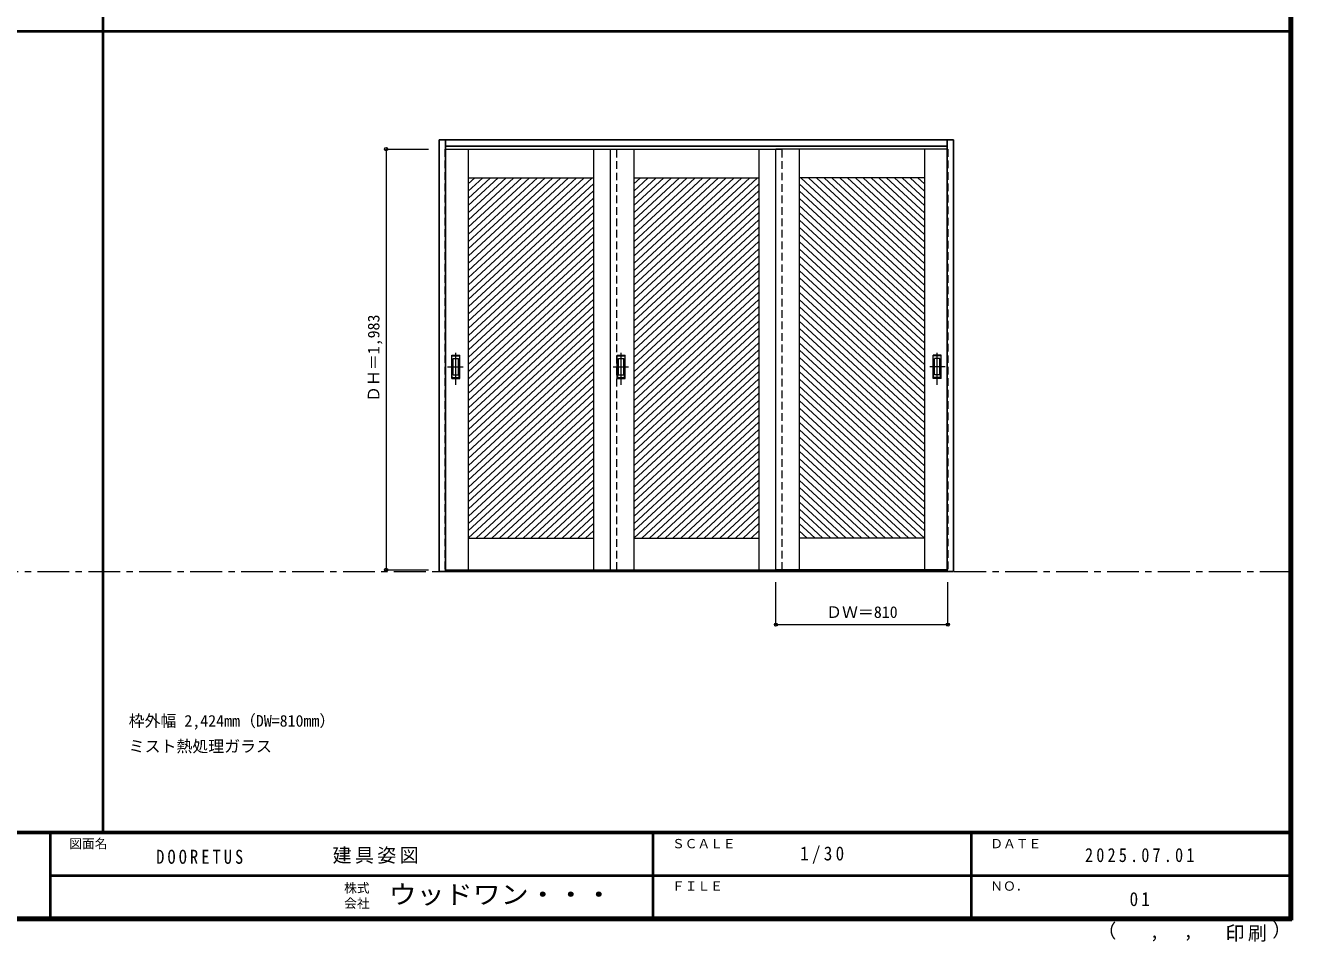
# Model space of a CAD drawing. Units: millimetres, scale not verified. Extents: x -6000 to 5700, y -4307 to 4260.
# Drawn here: x -267 to 5700, y -4307 to 12 of the extents above; entities that cross this region are included whole.
import ezdxf
from ezdxf.enums import TextEntityAlignment as Align

# ---------------------------------------------------------------- set-up
doc = ezdxf.new("R2010")
doc.units = ezdxf.units.MM
doc.header["$LTSCALE"] = 30
doc.header["$PDMODE"] = 32
doc.header["$PDSIZE"] = 15
doc.linetypes.add('CHAIN1', pattern=[8, 5, -1, 1, -1])
doc.linetypes.add('DASHED1', pattern=[1.8, 1.2, -0.6])
for name, color, linetype, lineweight in [('0-1_通り芯', 7, 'CHAIN1', 18), ('0-2_扉', 7, 'Continuous', 18), ('0-4_枠', 3, 'Continuous', 25), ('0-6_引手', 7, 'Continuous', 18), ('0-B_寸法', 4, 'Continuous', 9), ('0-C_ハッチ', 4, 'Continuous', 9), ('F-1_枠', 6, 'Continuous', 40)]:
    doc.layers.add(name, color=color, linetype=linetype, lineweight=lineweight)
doc.layers.add('0-A_文字', color=7, linetype='Continuous')
doc.layers.add('F-A_文字', color=7, linetype='Continuous')
doc.styles.add('ＭＳ ゴシック', font='')
doc.styles.get('ＭＳ ゴシック').set_extended_font_data('MS Gothic')

msp = doc.modelspace()

# ---------------------------------------------------------------- linework, layer by layer
at = {"layer": '0-1_通り芯'}
msp.add_line((-5490, -2562.5), (5690, -2562.5), dxfattribs=at)
at = {"layer": '0-2_扉', "color": 4, "linetype": 'DASHED1', "lineweight": 9}
for p, q in [((1710, -571.5), (1710, -2554.5)), ((1713, -571.5), (1710, -571.5)), ((2520, -2554.5), (2520, -571.5)), ((3300, -2554.5), (3300, -571.5)), ((4077, -571.5), (4080, -571.5)), ((4080, -571.5), (4080, -2554.5)), ((1713, -2554.5), (1710, -2554.5)), ((4077, -2554.5), (4080, -2554.5))]:
    msp.add_line(p, q, dxfattribs=at)
at = {"layer": '0-2_扉'}
for p, q in [((1713, -571.5), (2520, -571.5)), ((1820, -571.5), (1820, -2554.5)), ((2410, -571.5), (2410, -2554.5)), ((2490, -2554.5), (2490, -571.5)), ((2490, -571.5), (3300, -571.5)), ((2600, -571.5), (2600, -2554.5)), ((3190, -571.5), (3190, -2554.5)), ((4077, -571.5), (3270, -571.5)), ((3270, -2554.5), (3270, -571.5)), ((3380, -571.5), (3380, -2554.5)), ((3970, -571.5), (3970, -2554.5)), ((1820, -706.5), (2410, -706.5)), ((2600, -706.5), (3190, -706.5)), ((3970, -706.5), (3380, -706.5)), ((1820, -2404.5), (2410, -2404.5)), ((2600, -2404.5), (3190, -2404.5)), ((3970, -2404.5), (3380, -2404.5)), ((1713, -2554.5), (2520, -2554.5)), ((2490, -2554.5), (3300, -2554.5)), ((4077, -2554.5), (3270, -2554.5))]:
    msp.add_line(p, q, dxfattribs=at)
at = {"layer": '0-2_扉', "color": 3, "lineweight": 25}
msp.add_line((3270, -2562.5), (3300, -2562.5), dxfattribs=at)
at = {"layer": '0-4_枠'}
for p, q in [((1683, -527.5), (4107, -527.5)), ((1713, -2562.5), (1713, -527.5)), ((4077, -2562.5), (4077, -527.5)), ((4107, -2562.5), (4107, -527.5)), ((1713, -557.5), (4077, -557.5)), ((4077, -2559.5), (1713, -2559.5)), ((4077, -2562.5), (1713, -2562.5)), ((4107, -2562.5), (4077, -2562.5))]:
    msp.add_line(p, q, dxfattribs=at)
msp.add_lwpolyline([(1713, -2562.5), (1683, -2562.5), (1683, -527.5)], dxfattribs=at)
at = {"layer": '0-6_引手'}
for p, q in [((1742, -1542), (1780, -1542)), ((1742, -1652), (1742, -1542)), ((1780, -1652), (1780, -1542)), ((2522, -1542), (2560, -1542)), ((2522, -1652), (2522, -1542)), ((2560, -1652), (2560, -1542)), ((4048, -1542), (4010, -1542)), ((4010, -1652), (4010, -1542)), ((4048, -1652), (4048, -1542)), ((1748.5, -1558), (1773.5, -1558)), ((1748.5, -1636), (1748.5, -1558)), ((1773.5, -1636), (1773.5, -1558)), ((2528.5, -1558), (2553.5, -1558)), ((2528.5, -1636), (2528.5, -1558)), ((2553.5, -1636), (2553.5, -1558)), ((4041.5, -1558), (4016.5, -1558)), ((4016.5, -1636), (4016.5, -1558)), ((4041.5, -1636), (4041.5, -1558)), ((1742, -1652), (1780, -1652)), ((1748.5, -1636), (1773.5, -1636)), ((2522, -1652), (2560, -1652)), ((2528.5, -1636), (2553.5, -1636)), ((4048, -1652), (4010, -1652)), ((4041.5, -1636), (4016.5, -1636))]:
    msp.add_line(p, q, dxfattribs=at)
at = {"layer": '0-6_引手', "linetype": 'CHAIN1'}
for p, q in [((1761, -1682.23), (1761, -1511.38)), ((2541, -1682.23), (2541, -1511.38)), ((4029, -1682.23), (4029, -1511.38)), ((1722.93, -1597), (1795.43, -1597)), ((2502.93, -1597), (2575.43, -1597)), ((4067.07, -1597), (3994.56, -1597))]:
    msp.add_line(p, q, dxfattribs=at)
at = {"layer": '0-6_引手', "linetype": 'DASHED1'}
for p, q in [((1777, -1648), (1777, -1546)), ((2557, -1648), (2557, -1546)), ((4013, -1648), (4013, -1546)), ((1745, -1648), (1777, -1648)), ((2525, -1648), (2557, -1648)), ((4045, -1648), (4013, -1648))]:
    msp.add_line(p, q, dxfattribs=at)
for points in [[(1745, -1648), (1745, -1546), (1777, -1546)], [(2525, -1648), (2525, -1546), (2557, -1546)], [(4045, -1648), (4045, -1546), (4013, -1546)]]:
    msp.add_lwpolyline(points, dxfattribs=at)
at = {"layer": '0-B_寸法'}
for p, q in [((1433, -571.5), (1633, -571.5)), ((1433, -571.5), (1433, -2554.5)), ((1433, -2554.5), (1633, -2554.5)), ((3270, -2812.5), (3270, -2612.5)), ((4080, -2812.5), (4080, -2612.5)), ((3270, -2812.5), (4080, -2812.5))]:
    msp.add_line(p, q, dxfattribs=at)
at = {"layer": '0-B_寸法', "color": 7}
for p in [(1433, -571.5), (1433, -2554.5), (3270, -2812.5), (4080, -2812.5)]:
    msp.add_point(p, dxfattribs=at)
at = {"layer": '0-C_ハッチ'}
for p, q in [((1888.14, -706.5), (1820, -769.6)), ((1924.94, -706.5), (1820, -803.67)), ((1961.74, -706.5), (1820, -837.74)), ((1998.53, -706.5), (1820, -871.81)), ((1851.35, -706.5), (1820, -735.53)), ((2035.33, -706.5), (1820, -905.88)), ((2072.13, -706.5), (1820, -939.95)), ((2108.92, -706.5), (1820, -974.02)), ((2145.72, -706.5), (1820, -1008.09)), ((2182.52, -706.5), (1820, -1042.16)), ((2219.31, -706.5), (1820, -1076.24)), ((2256.11, -706.5), (1820, -1110.31)), ((2292.91, -706.5), (1820, -1144.38)), ((2329.7, -706.5), (1820, -1178.45)), ((2366.5, -706.5), (1820, -1212.52)), ((2403.3, -706.5), (1820, -1246.59)), ((2668.14, -706.5), (2600, -769.6)), ((2704.94, -706.5), (2600, -803.67)), ((2741.74, -706.5), (2600, -837.74)), ((2778.53, -706.5), (2600, -871.81)), ((2631.35, -706.5), (2600, -735.53)), ((2815.33, -706.5), (2600, -905.88)), ((2852.13, -706.5), (2600, -939.95)), ((2888.92, -706.5), (2600, -974.02)), ((2925.72, -706.5), (2600, -1008.09)), ((2962.52, -706.5), (2600, -1042.16)), ((2999.31, -706.5), (2600, -1076.24)), ((3036.11, -706.5), (2600, -1110.31)), ((3072.91, -706.5), (2600, -1144.38)), ((3109.7, -706.5), (2600, -1178.45)), ((3146.5, -706.5), (2600, -1212.52)), ((3183.3, -706.5), (2600, -1246.59)), ((3386.7, -706.5), (3970, -1246.59)), ((3423.5, -706.5), (3970, -1212.52)), ((3460.29, -706.5), (3970, -1178.45)), ((3497.09, -706.5), (3970, -1144.38)), ((3533.89, -706.5), (3970, -1110.31)), ((3570.68, -706.5), (3970, -1076.24)), ((3607.48, -706.5), (3970, -1042.16)), ((3644.28, -706.5), (3970, -1008.09)), ((3681.07, -706.5), (3970, -974.02)), ((3717.87, -706.5), (3970, -939.95)), ((3754.67, -706.5), (3970, -905.88)), ((3791.46, -706.5), (3970, -871.81)), ((3828.26, -706.5), (3970, -837.74)), ((3865.06, -706.5), (3970, -803.67)), ((3901.85, -706.5), (3970, -769.6)), ((3938.65, -706.5), (3970, -735.53)), ((2410, -734.37), (1820, -1280.66)), ((2410, -768.44), (1820, -1314.73)), ((3190, -734.37), (2600, -1280.66)), ((3190, -768.44), (2600, -1314.73)), ((3380, -734.37), (3970, -1280.66)), ((3380, -768.44), (3970, -1314.73)), ((2410, -802.51), (1820, -1348.8)), ((3190, -802.51), (2600, -1348.8)), ((3380, -802.51), (3970, -1348.8)), ((2410, -836.58), (1820, -1382.88)), ((2410, -870.65), (1820, -1416.95)), ((3190, -836.58), (2600, -1382.88)), ((3190, -870.65), (2600, -1416.95)), ((3380, -836.58), (3970, -1382.88)), ((3380, -870.65), (3970, -1416.95)), ((2410, -904.72), (1820, -1451.02)), ((2410, -938.79), (1820, -1485.09)), ((3190, -904.72), (2600, -1451.02)), ((3190, -938.79), (2600, -1485.09)), ((3380, -904.72), (3970, -1451.02)), ((3380, -938.79), (3970, -1485.09)), ((2410, -972.86), (1820, -1519.16)), ((2410, -1006.93), (1820, -1553.23)), ((3190, -972.86), (2600, -1519.16)), ((3190, -1006.93), (2600, -1553.23)), ((3380, -972.86), (3970, -1519.16)), ((3380, -1006.93), (3970, -1553.23)), ((2410, -1041.01), (1820, -1587.3)), ((3190, -1041.01), (2600, -1587.3)), ((3380, -1041.01), (3970, -1587.3)), ((2410, -1075.08), (1820, -1621.37)), ((2410, -1109.15), (1820, -1655.44)), ((3190, -1075.08), (2600, -1621.37)), ((3190, -1109.15), (2600, -1655.44)), ((3380, -1075.08), (3970, -1621.37)), ((3380, -1109.15), (3970, -1655.44)), ((2410, -1143.22), (1820, -1689.51)), ((2410, -1177.29), (1820, -1723.59)), ((3190, -1143.22), (2600, -1689.51)), ((3190, -1177.29), (2600, -1723.59)), ((3380, -1143.22), (3970, -1689.51)), ((3380, -1177.29), (3970, -1723.59)), ((2410, -1211.36), (1820, -1757.66)), ((2410, -1245.43), (1820, -1791.73)), ((3190, -1211.36), (2600, -1757.66)), ((3190, -1245.43), (2600, -1791.73)), ((3380, -1211.36), (3970, -1757.66)), ((3380, -1245.43), (3970, -1791.73)), ((2410, -1279.5), (1820, -1825.8)), ((3190, -1279.5), (2600, -1825.8)), ((3380, -1279.5), (3970, -1825.8)), ((2410, -1313.57), (1820, -1859.87)), ((2410, -1347.64), (1820, -1893.94)), ((3190, -1313.57), (2600, -1859.87)), ((3190, -1347.64), (2600, -1893.94)), ((3380, -1313.57), (3970, -1859.87)), ((3380, -1347.64), (3970, -1893.94)), ((2410, -1381.72), (1820, -1928.01)), ((2410, -1415.79), (1820, -1962.08)), ((3190, -1381.72), (2600, -1928.01)), ((3190, -1415.79), (2600, -1962.08)), ((3380, -1381.72), (3970, -1928.01)), ((3380, -1415.79), (3970, -1962.08)), ((2410, -1449.86), (1820, -1996.15)), ((2410, -1483.93), (1820, -2030.23)), ((3190, -1449.86), (2600, -1996.15)), ((3190, -1483.93), (2600, -2030.23)), ((3380, -1449.86), (3970, -1996.15)), ((3380, -1483.93), (3970, -2030.23)), ((2410, -1518), (1820, -2064.3)), ((3190, -1518), (2600, -2064.3)), ((3380, -1518), (3970, -2064.3)), ((2410, -1552.07), (1820, -2098.37)), ((2410, -1586.14), (1820, -2132.44)), ((3190, -1552.07), (2600, -2098.37)), ((3190, -1586.14), (2600, -2132.44)), ((3380, -1552.07), (3970, -2098.37)), ((3380, -1586.14), (3970, -2132.44)), ((2410, -1620.21), (1820, -2166.51)), ((2410, -1654.28), (1820, -2200.58)), ((3190, -1620.21), (2600, -2166.51)), ((3190, -1654.28), (2600, -2200.58)), ((3380, -1620.21), (3970, -2166.51)), ((3380, -1654.28), (3970, -2200.58)), ((2410, -1688.36), (1820, -2234.65)), ((2410, -1722.43), (1820, -2268.72)), ((3190, -1688.36), (2600, -2234.65)), ((3190, -1722.43), (2600, -2268.72)), ((3380, -1688.36), (3970, -2234.65)), ((3380, -1722.43), (3970, -2268.72)), ((2410, -1756.5), (1820, -2302.79)), ((3190, -1756.5), (2600, -2302.79)), ((3380, -1756.5), (3970, -2302.79)), ((2410, -1790.57), (1820, -2336.86)), ((2410, -1824.64), (1820, -2370.94)), ((3190, -1790.57), (2600, -2336.86)), ((3190, -1824.64), (2600, -2370.94)), ((3380, -1790.57), (3970, -2336.86)), ((3380, -1824.64), (3970, -2370.94)), ((2410, -1858.71), (1820, -2405.01)), ((2410, -1892.78), (1857.34, -2404.5)), ((3190, -1858.71), (2600, -2405.01)), ((3190, -1892.78), (2637.34, -2404.5)), ((3380, -1858.71), (3970, -2405.01)), ((3380, -1892.78), (3932.65, -2404.5)), ((2410, -1926.85), (1894.14, -2404.5)), ((2410, -1960.92), (1930.94, -2404.5)), ((3190, -1926.85), (2674.14, -2404.5)), ((3190, -1960.92), (2710.94, -2404.5)), ((3380, -1926.85), (3895.86, -2404.5)), ((3380, -1960.92), (3859.06, -2404.5)), ((2410, -1994.99), (1967.73, -2404.5)), ((3190, -1994.99), (2747.73, -2404.5)), ((3380, -1994.99), (3822.26, -2404.5)), ((2410, -2029.07), (2004.53, -2404.5)), ((2410, -2063.14), (2041.33, -2404.5)), ((3190, -2029.07), (2784.53, -2404.5)), ((3190, -2063.14), (2821.33, -2404.5)), ((3380, -2029.07), (3785.47, -2404.5)), ((3380, -2063.14), (3748.67, -2404.5)), ((2410, -2097.21), (2078.12, -2404.5)), ((2410, -2131.28), (2114.92, -2404.5)), ((3190, -2097.21), (2858.12, -2404.5)), ((3190, -2131.28), (2894.92, -2404.5)), ((3380, -2097.21), (3711.87, -2404.5)), ((3380, -2131.28), (3675.08, -2404.5)), ((2410, -2165.35), (2151.72, -2404.5)), ((2410, -2199.42), (2188.51, -2404.5)), ((3190, -2165.35), (2931.72, -2404.5)), ((3190, -2199.42), (2968.51, -2404.5)), ((3380, -2165.35), (3638.28, -2404.5)), ((3380, -2199.42), (3601.48, -2404.5)), ((2410, -2233.49), (2225.31, -2404.5)), ((3190, -2233.49), (3005.31, -2404.5)), ((3380, -2233.49), (3564.69, -2404.5)), ((2410, -2267.56), (2262.11, -2404.5)), ((2410, -2301.63), (2298.9, -2404.5)), ((3190, -2267.56), (3042.11, -2404.5)), ((3190, -2301.63), (3078.9, -2404.5)), ((3380, -2267.56), (3527.89, -2404.5)), ((3380, -2301.63), (3491.09, -2404.5)), ((2410, -2335.71), (2335.7, -2404.5)), ((2410, -2369.78), (2372.5, -2404.5)), ((3190, -2335.71), (3115.7, -2404.5)), ((3190, -2369.78), (3152.5, -2404.5)), ((3380, -2335.71), (3454.3, -2404.5)), ((3380, -2369.78), (3417.5, -2404.5))]:
    msp.add_line(p, q, dxfattribs=at)
at = {"layer": 'F-1_枠'}
for p, q in [((100, -3790), (100, 4175)), ((5690, 4175), (5690, -4205)), ((5695, 4175), (5695, -4205)), ((5700, 4175), (5700, -4205)), ((-6000, -15.5), (5700, -15.5)), ((5700, -3790), (-6000, -3790)), ((5700, -3795), (-6000, -3795)), ((-150, -3795), (-150, -4195)), ((2690, -3795), (2690, -4195)), ((4190, -3795), (4190, -4195)), ((-150, -3995), (5690, -3995.01)), ((5700, -4195), (-6000, -4195)), ((5700, -4200), (-6000, -4200)), ((5700, -4205), (-6000, -4205))]:
    msp.add_line(p, q, dxfattribs=at)

# ---------------------------------------------------------------- texts
at = {"layer": '0-A_文字', "style": 'ＭＳ ゴシック'}
for s, p in [('枠外幅 2,424mm（DW=810mm）', (220, -3310)), ('ミスト熱処理ガラス', (220, -3430))]:
    msp.add_text(s, height=54.99, dxfattribs=at).set_placement(p, align=Align.BOTTOM_LEFT)
at = {"layer": '0-B_寸法', "color": 7, "style": 'ＭＳ ゴシック'}
msp.add_text('ＤＨ＝1,983', height=54.99, rotation=90, dxfattribs=at).set_placement((1418, -1763.25), align=Align.BOTTOM_LEFT)
msp.add_text('ＤＷ＝810', height=54.99, dxfattribs=at).set_placement((3506.25, -2797.5), align=Align.BOTTOM_LEFT)
at = {"layer": 'F-A_文字', "style": 'ＭＳ ゴシック'}
for s, height, p in [('図面名', 43.99, (-60, -3880)), ('ＳＣＡＬＥ', 43.99, (2780, -3880)), ('ＤＡＴＥ', 43.99, (4280, -3880)), ('株式', 43.99, (1235, -4089)), ('ＦＩＬＥ', 43.99, (2780, -4080)), ('ＮＯ．', 43.99, (4280, -4080)), ('会社', 43.99, (1235, -4161)), ('（', 65.98, (4784.03, -4308.31)), ('）', 65.98, (5608.4, -4304.13)), (',', 65.98, (5031.28, -4308.31)), (',', 65.98, (5190.2, -4305.53))]:
    msp.add_text(s, height=height, dxfattribs=at).set_placement(p, align=Align.BOTTOM_LEFT)
at = {"layer": 'F-A_文字', "style": 'ＭＳ ゴシック', "width": 1.1}
msp.add_text('ウッドワン・・・', height=87.98, dxfattribs=at).set_placement((1445, -4155), align=Align.BOTTOM_LEFT)
at = {"layer": 'F-A_文字', "char_height": 65.98, "attachment_point": 7, "style": 'ＭＳ ゴシック'}
for s, insert in [('\\T1.39;\\W0.85;DOORETUS', (350, -3940.79)), ('\\T1.17;建具姿図', (1180.42, -3940)), ('\\T1.38;\\W0.9;1/30', (3383.75, -3940)), ('\\T1.39;\\W0.85;2025.07.01', (4726.25, -3932.5)), ('\\T1.36;\\W0.9;01', (4936.25, -4140)), ('\\T1.17;印刷', (5388.15, -4306.92))]:
    msp.add_mtext(s, dxfattribs=dict(at, insert=insert))

doc.saveas('drawing.dxf')
